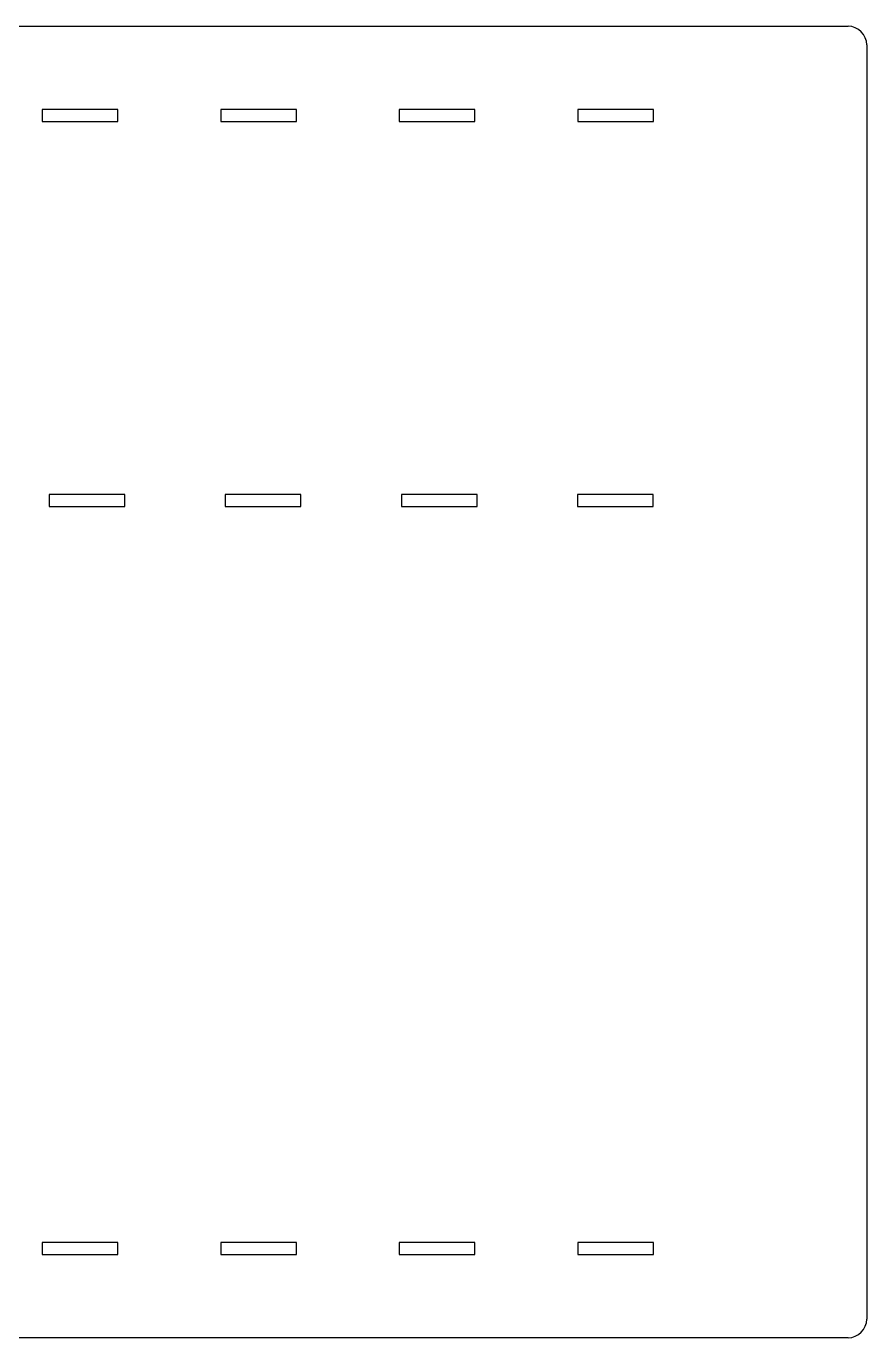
# Model space of a CAD drawing. Extents: x 10 to 1489, y -739 to -10.
# Drawn here: x 412 to 860, y -710 to -10 of the extents above; entities that cross this region are included whole.
import ezdxf

# ---------------------------------------------------------------- set-up
doc = ezdxf.new("R2010")
doc.units = 0

msp = doc.modelspace()

# ---------------------------------------------------------------- linework, layer by layer
at = {"layer": 'cut', "color": 0}
for p, q in [((60.177575, -10.177675), (850.175997, -10.177675)), ((860.175975, -20.177655), (860.175975, -360.176975)), ((460.525351, -54.577586), (420.125432, -54.577586)), ((420.125432, -54.577586), (420.125432, -60.977573)), ((460.525351, -60.977573), (460.525351, -54.577586)), ((555.802363, -54.577586), (515.402444, -54.577586)), ((515.402444, -54.577586), (515.402444, -60.977573)), ((555.802363, -60.977573), (555.802363, -54.577586)), ((651.079375, -54.577586), (610.679456, -54.577586)), ((610.679456, -54.577586), (610.679456, -60.977573)), ((651.079375, -60.977573), (651.079375, -54.577586)), ((746.356387, -54.577586), (705.956468, -54.577586)), ((705.956468, -54.577586), (705.956468, -60.977573)), ((746.356387, -60.977573), (746.356387, -54.577586)), ((420.125432, -60.977573), (460.525351, -60.977573)), ((515.402444, -60.977573), (555.802363, -60.977573)), ((610.679456, -60.977573), (651.079375, -60.977573)), ((705.956468, -60.977573), (746.356387, -60.977573)), ((464.209871, -260.077175), (423.809952, -260.077175)), ((423.809952, -260.077175), (423.809952, -266.477162)), ((464.209871, -266.477162), (464.209871, -260.077175)), ((558.227608, -260.077175), (517.827689, -260.077175)), ((517.827689, -260.077175), (517.827689, -266.477162)), ((558.227608, -266.477162), (558.227608, -260.077175)), ((652.245346, -260.077175), (611.845427, -260.077175)), ((611.845427, -260.077175), (611.845427, -266.477162)), ((652.245346, -266.477162), (652.245346, -260.077175)), ((746.263083, -260.077175), (705.863164, -260.077175)), ((705.863164, -260.077175), (705.863164, -266.477162)), ((746.263083, -266.477162), (746.263083, -260.077175)), ((423.809952, -266.477162), (464.209871, -266.477162)), ((517.827689, -266.477162), (558.227608, -266.477162)), ((611.845427, -266.477162), (652.245346, -266.477162)), ((705.863164, -266.477162), (746.263083, -266.477162)), ((860.175975, -360.176975), (860.175975, -700.176295)), ((460.525351, -659.376376), (420.125432, -659.376376)), ((420.125432, -659.376376), (420.125432, -665.776363)), ((460.525351, -665.776363), (460.525351, -659.376376)), ((555.802363, -659.376376), (515.402444, -659.376376)), ((515.402444, -659.376376), (515.402444, -665.776363)), ((555.802363, -665.776363), (555.802363, -659.376376)), ((651.079375, -659.376376), (610.679456, -659.376376)), ((610.679456, -659.376376), (610.679456, -665.776363)), ((651.079375, -665.776363), (651.079375, -659.376376)), ((746.356387, -659.376376), (705.956468, -659.376376)), ((705.956468, -659.376376), (705.956468, -665.776363)), ((746.356387, -665.776363), (746.356387, -659.376376)), ((420.125432, -665.776363), (460.525351, -665.776363)), ((515.402444, -665.776363), (555.802363, -665.776363)), ((610.679456, -665.776363), (651.079375, -665.776363)), ((705.956468, -665.776363), (746.356387, -665.776363)), ((850.175995, -710.176275), (60.177575, -710.176275))]:
    msp.add_line(p, q, dxfattribs=at)
for centre, start, end in [((850.175995, -20.177655), 0, 90), ((850.175995, -700.176295), 270, 0)]:
    msp.add_arc(centre, 9.99998, start, end, dxfattribs=at)

doc.saveas('drawing.dxf')
